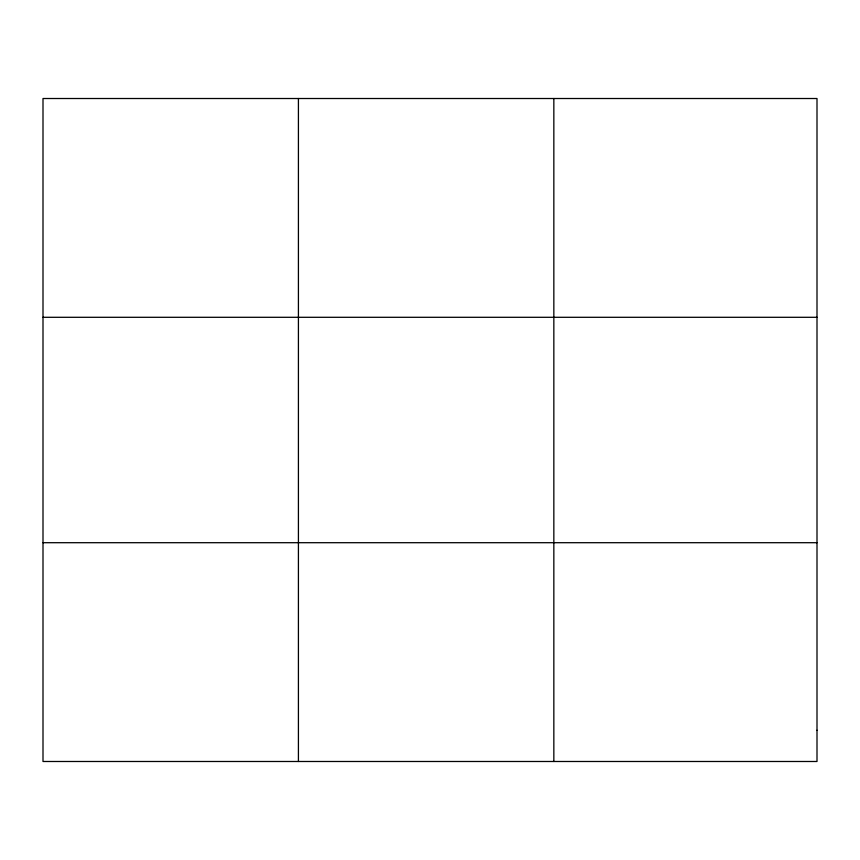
<?xml version="1.0" encoding="UTF-8"?>
<svg xmlns="http://www.w3.org/2000/svg" width="860" height="860" viewBox="0 0 860 860"><rect width="100%" height="100%" fill="white"/><g stroke="black" fill="none" stroke-linecap="round" stroke-linejoin="round"><path stroke-width="1.29" d="M298.42 98.513L298.42 761.487M553.84 98.513L553.84 761.487M43 317.297L817 317.297M43 542.703L817 542.703M817 730.237L817 761.487L43 761.487L43 98.513L817 98.513L817 730.237"/></g></svg>
